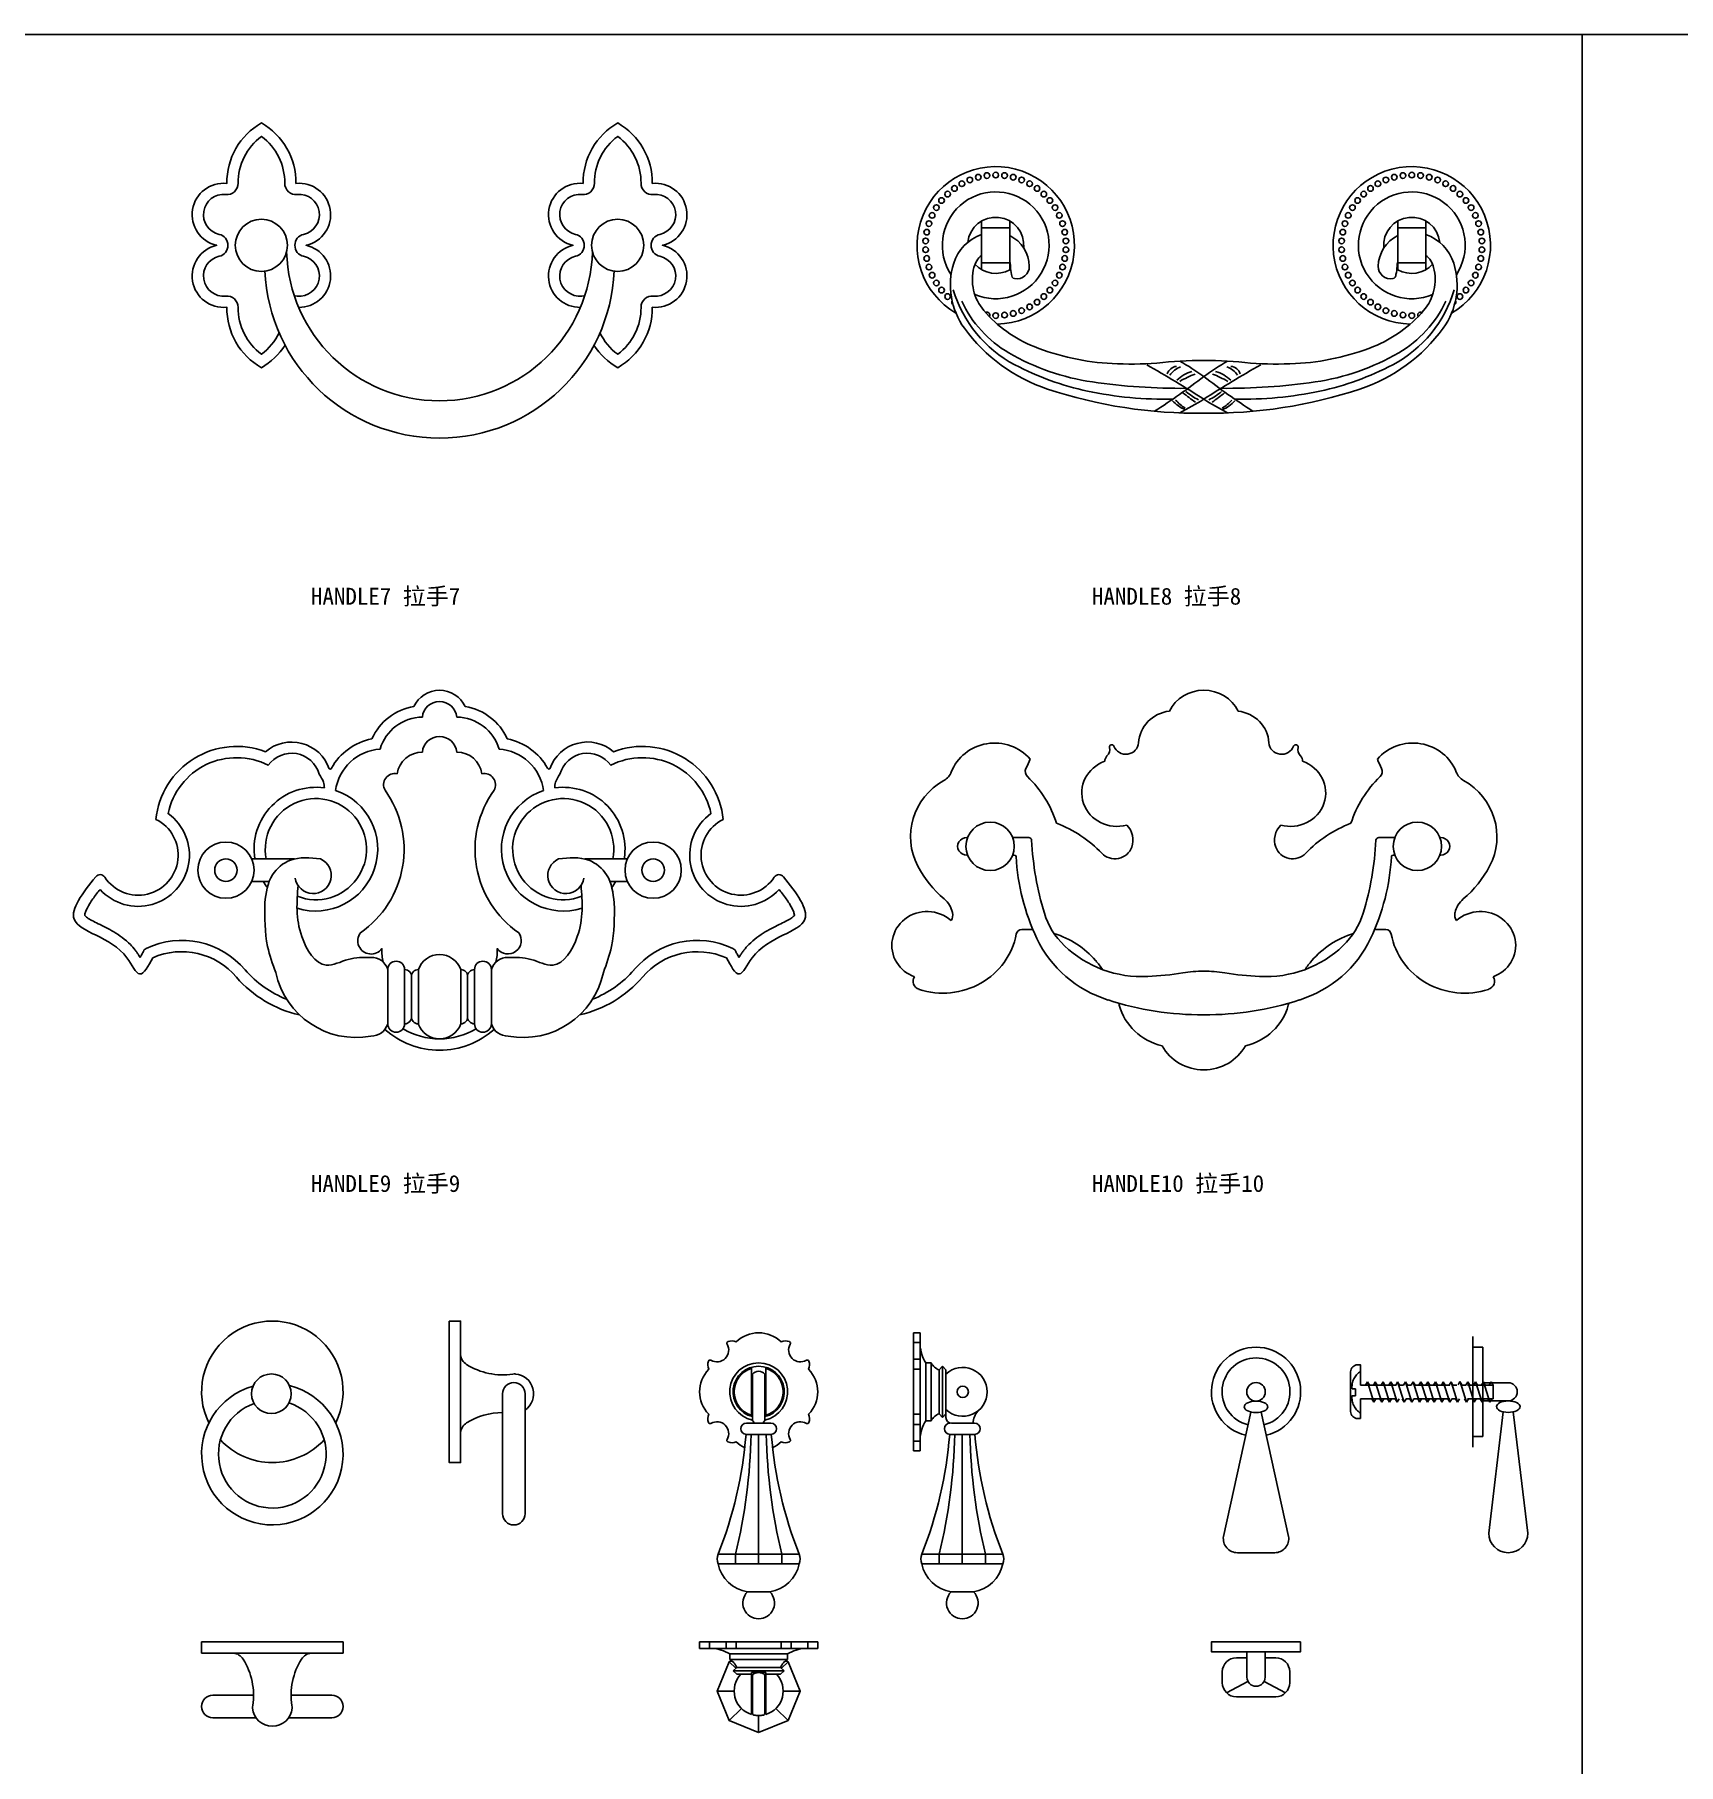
# Model space of a CAD drawing. Header units: millimetres. Extents: x -159360 to -156109, y -82746 to -81402.
# Drawn here: x -158010.4 to -157717.9, y -81709.6 to -81402 of the extents above; entities that cross this region are included whole.
import ezdxf
from ezdxf.enums import TextEntityAlignment as Align

# ---------------------------------------------------------------- set-up
doc = ezdxf.new("R2010")
doc.units = ezdxf.units.MM
doc.header["$LTSCALE"] = 2
doc.header["$MEASUREMENT"] = 0
doc.linetypes.add('HIDDEN2', pattern=[4.7625, 3.175, -1.5875])
doc.layers.get('0').update_dxf_attribs({"linetype": 'CONTINUOUS'})
doc.layers.get('Defpoints').update_dxf_attribs({"linetype": 'CONTINUOUS'})
doc.layers.add('LINE1', color=41, linetype='CONTINUOUS')
doc.layers.add('LINE2', color=142, linetype='CONTINUOUS')
doc.layers.add('标注', color=7, linetype='CONTINUOUS', lineweight=25)
doc.styles.add('HZ', font='simfang.ttf')

# ---------------------------------------------------------------- blocks, each defined once
blk = doc.blocks.new('HANDLE7 拉手7')
for points in [[(-25.06, -11.04, 0.903297), (-23.75, 0, 0.943537), (-25.54, 11.01, 0.271254), (-31.69, 21.77, 0.271254), (-37.84, 11.01, 0.943537), (-39.64, 0, 0.943537), (-37.84, -11.01, 0.271254), (-31.69, -21.77, 0.120482), (-27.47, -17.75, 0.120482)], [(27.47, -17.75, 0.120482), (31.69, -21.77, 0.271254), (37.84, -11.01, 0.943537), (39.64, 0, 0.943537), (37.84, 11.01, 0.271254), (31.69, 21.77, 0.271254), (25.54, 11.01, 0.943537), (23.75, 0, 0.903297), (25.06, -11.04, 0.903297)]]:
    blk.add_lwpolyline(points, format="xyb")
for centre, radius, start, end in [((0, -0.44), 27.21, 181.4869, 358.5131), ((0, -3.18), 31.1, 182.4678, 357.5322)]:
    blk.add_arc(centre, radius, start, end)
at = {"layer": 'LINE1'}
for points in [[(-25.81, -9.03, -0.060283), (-25.33, -9.02, 0.943537), (-24.18, -1.95, -0.801422), (-24.18, 1.95, 0.943537), (-25.33, 9.02, -0.447921), (-27.54, 11.03, 0.240317), (-31.69, 19.38, 0.240317), (-35.84, 11.03, -0.447921), (-38.05, 9.02, 0.943537), (-39.2, 1.95, -0.801422), (-39.2, -1.95, 0.943537), (-38.05, -9.02, -0.447921), (-35.84, -11.03, 0.240317), (-31.69, -19.38, 0.122848), (-28.53, -15.55, 0.122848)], [(28.53, -15.55, 0.122848), (31.69, -19.38, 0.240317), (35.84, -11.03, -0.447921), (38.05, -9.02, 0.943537), (39.2, -1.95, -0.801422), (39.2, 1.95, 0.943537), (38.05, 9.02, -0.447921), (35.84, 11.03, 0.240317), (31.69, 19.38, 0.240317), (27.54, 11.03, -0.447921), (25.33, 9.02, 0.943537), (24.18, 1.95, -0.801422), (24.18, -1.95, 0.943537), (25.33, -9.02, -0.060283), (25.81, -9.03, -0.060283)]]:
    blk.add_lwpolyline(points, format="xyb", dxfattribs=at)
for centre in [(-31.69, 0), (31.69, 0)]:
    blk.add_circle(centre, 4.64, dxfattribs=at)
blk = doc.blocks.new('HANDLE10 拉手10')
for p, q in [((-42.16, 1.55), (-42.01, 1.55)), ((-33.99, 1.55), (-31.14, 1.55)), ((33.99, 1.55), (31.14, 1.55)), ((42.16, 1.55), (42.01, 1.55)), ((-42.16, -1.55), (-42.01, -1.55)), ((-33.99, -1.55), (-33.7, -1.55)), ((33.99, -1.55), (33.7, -1.55)), ((42.16, -1.55), (42.01, -1.55))]:
    blk.add_line(p, q)
for centre in [(-38, 0), (38, 0)]:
    blk.add_circle(centre, 4.3)
for centre, major_axis, start_param, end_param in [((0, 21.27), (-6.78, 0), 4.712389, 5.838213), ((-5.33, 18.1), (-6.27, 0), 4.838013, 6.229077), ((-37.21, 10.49), (-8.22, 0), 3.835375, 5.930359), ((-55.28, 24.46), (-26.12, 0), 2.703826, 2.776359), ((-16.25, 15.2), (1.34, 0), 2.372669, 3.200624), ((-18.47, 17.25), (-1.74, 0), 2.372669, 3.353526), ((-16.37, 17.68), (0.41, 0), 0.34426, 3.353526), ((-13.85, 18.54), (2.26, 0), 3.485852, 6.229077), ((-47.79, 14.23), (3.06, 0), 5.249691, 5.930359), ((-30.4, 13.31), (1.36, 0), 2.703826, 3.921085), ((-46.43, -1.87), (-21.19, 0), 3.440002, 3.921085), ((-15.47, 9.51), (-6.23, 0), 5.060527, 8.141655), ((-40.01, 1.72), (-12.15, 0), 5.249691, 6.750328), ((-34.17, -15.22), (21.69, 0), 0.739561, 1.193689), ((-16.67, 1.11), (-4.08, 0), 2.811737, 3.897421), ((-42.16, 0), (1.62, 0), 1.570796, 4.712389), ((-31.14, 1.05), (-0.522, 0), 3.188305, 4.712389), ((27.39, 3.67), (-58.07, 0), 0.046713, 0.283643), ((-33.7, -1.85), (-0.313, 0), 3.193338, 4.712389), ((8.57, 0.25), (42.01, 0), 3.193338, 3.568077), ((-15.81, 0.83), (3.17, 0), 3.881153, 5.95333), ((-32.54, 5.32), (20.51, 0), 3.608735, 3.985664), ((-49.21, -17.61), (-6.28, 0), 3.965156, 6.818425), ((-49.26, -12.69), (4.66, 0), 0.204405, 0.844072), ((-46.73, -12.19), (2.08, 0), 5.753929, 6.487591), ((-14.78, -8.1), (-14.14, 0), 0.283643, 0.786917), ((-32.33, -15.79), (1.04, 0), 1.630341, 2.966013), ((-31.45, -29.87), (-15.77, 0), 4.645418, 4.771934), ((-46.41, -13.4), (13.26, 0), 4.386672, 6.107605), ((-10.26, -7.95), (21.33, 0), 3.568077, 4.389644), ((-31.45, -29.87), (-15.77, 0), 3.825856, 4.402574), ((-10.95, -4.43), (-19.57, 0), 0.786917, 1.622179), ((-49.35, -17.69), (-6.12, 0), 0.53524, 1.214117), ((-36.07, -33.48), (21.74, 0), 0.589443, 0.684263), ((-50.15, -23.99), (-1.58, 0), 5.717164, 7.528265), ((-12.79, 29.73), (55.28, 0), 4.763771, 4.876873), ((0, -44.05), (-22.81, 0), 4.712389, 4.876873), ((0, 21.45), (-53.69, 0), 1.248052, 1.570796), ((-36.07, -33.48), (21.74, 0), 0.253021, 0.27193), ((-4.94, -25.77), (10.42, 0), 3.394613, 4.473013), ((0, -31.71), (8.38, 0), 3.628932, 4.712389)]:
    blk.add_ellipse(centre, major_axis=major_axis, ratio=0.957741, start_param=start_param, end_param=end_param)
at = {"extrusion": (0, 0, -1)}
for centre, major_axis, start_param, end_param in [((0, 21.27), (6.78, 0), 4.712389, 5.838213), ((5.33, 18.1), (6.27, 0), 4.838013, 6.229077), ((37.21, 10.49), (8.22, 0), 3.835375, 5.930359), ((13.85, 18.54), (-2.26, 0), 3.485852, 6.229077), ((16.37, 17.68), (-0.41, 0), 0.34426, 3.353526), ((18.47, 17.25), (1.74, 0), 2.372669, 3.353526), ((16.25, 15.2), (-1.34, 0), 2.372669, 3.200624), ((55.28, 24.46), (26.12, 0), 2.703826, 2.776359), ((15.47, 9.51), (6.23, 0), 5.060527, 8.141655), ((46.43, -1.87), (21.19, 0), 3.440002, 3.921085), ((30.4, 13.31), (-1.36, 0), 2.703826, 3.921085), ((47.79, 14.23), (-3.06, 0), 5.249691, 5.930359), ((40.01, 1.72), (12.15, 0), 5.249691, 6.750328), ((16.67, 1.11), (4.08, 0), 2.811737, 3.897421), ((34.17, -15.22), (-21.69, 0), 0.739561, 1.193689), ((-27.39, 3.67), (58.07, 0), 0.046713, 0.283643), ((31.14, 1.05), (0.522, 0), 3.188305, 4.712389), ((42.16, 0), (-1.62, 0), 1.570796, 4.712389), ((15.81, 0.83), (-3.17, 0), 3.881153, 5.95333), ((-8.57, 0.25), (-42.01, 0), 3.193338, 3.568077), ((33.7, -1.85), (0.313, 0), 3.193338, 4.712389), ((32.54, 5.32), (-20.51, 0), 3.608735, 3.985664), ((14.78, -8.1), (14.14, 0), 0.283643, 0.786917), ((46.73, -12.19), (-2.08, 0), 5.753929, 6.487591), ((49.26, -12.69), (-4.66, 0), 0.204405, 0.844072), ((49.21, -17.61), (6.28, 0), 3.965156, 6.818425), ((31.45, -29.87), (15.77, 0), 4.645418, 4.771934), ((32.33, -15.79), (-1.04, 0), 1.630341, 2.966013), ((10.95, -4.43), (19.57, 0), 0.786917, 1.622179), ((10.26, -7.95), (-21.33, 0), 3.568077, 4.389644), ((31.45, -29.87), (15.77, 0), 3.825856, 4.402574), ((46.41, -13.4), (-13.26, 0), 4.386672, 6.107605), ((36.07, -33.48), (-21.74, 0), 0.589443, 0.684263), ((49.35, -17.69), (6.12, 0), 0.53524, 1.214117), ((0, -44.05), (22.81, 0), 4.712389, 4.876873), ((12.79, 29.73), (-55.28, 0), 4.763771, 4.876873), ((50.15, -23.99), (1.58, 0), 5.717164, 7.528265), ((0, 21.45), (53.69, 0), 1.248052, 1.570796), ((4.94, -25.77), (-10.42, 0), 3.394613, 4.473013), ((36.07, -33.48), (-21.74, 0), 0.253021, 0.27193), ((0, -31.71), (-8.38, 0), 3.628932, 4.712389)]:
    blk.add_ellipse(centre, major_axis=major_axis, ratio=0.957741, start_param=start_param, end_param=end_param, dxfattribs=at)
blk = doc.blocks.new('HANDLE9 拉手9')
for points in [[(-10.04, -16.34, -0.066593), (-10.25, -13.94, -1.00265), (-14.08, -11.12, 0.419922), (-9.7, 14.21, -0.638949), (-7.54, 17.16, -0.37049), (-3.06, 21, -0.386258), (0, 23.77, -0.386258), (3.06, 21, -0.37049), (7.54, 17.16, -0.638949), (9.7, 14.21, 0.419922), (14.08, -11.12, -0.991341), (10.25, -13.94, -0.066593), (10.04, -16.34)], [(19.63, 18.05, -0.529141), (30.96, 21.07, -0.492552), (50.46, 9.04, 1.305765), (59.55, -1.24, -0.505985), (61.16, -1.16)], [(0, -15, 0.318561), (-3.77, -17.68, 0.451537), (-5, -19, 0.451537), (-6.22, -17.68, 1), (-9.22, -17.68, 0.339414), (-12.21, -15.5)], [(24.92, -25.73, 0.160461), (36.12, -19.02, -0.33309), (51.03, -15.59)], [(12.21, -15.5, 0.339414), (9.22, -17.68, 1), (6.22, -17.68, 0.451537), (5, -19, 0.451537), (3.77, -17.68)]]:
    blk.add_lwpolyline(points, format="xyb")
for centre in [(-38, 0), (38, 0)]:
    blk.add_circle(centre, 5)
for centre, radius, start, end in [((0, 26.93), 5.07, 90, 154.7394), ((0, 26.93), 5.07, 25.2606, 90), ((-2.98, 19.29), 9.93, 99.3041, 155.7825), ((2.98, 19.29), 9.93, 24.2175, 80.6959), ((-36.08, 7.56), 14.45, 69.2327, 174.1233), ((-26.32, 15.7), 7.09, 19.3009, 130.8416), ((-9.95, 12.92), 10.65, 101.3501, 150.5915), ((9.95, 12.92), 10.65, 29.4085, 78.6499), ((-22, 3.74), 9, 248.4448, 191.1293), ((22, 3.74), 9, 348.8707, 291.5552), ((-53.61, 2.67), 7.11, 213.4145, 63.6299), ((-22.48, -0.94), 3.22, 188.1393, 66.1108), ((22.48, -0.94), 3.22, 113.8892, 351.8607), ((-60.38, -1.79), 1, 33.4145, 140.7694), ((-22, 3.74), 11, 211.4373, 218.2639), ((-45.87, -27.25), 12.76, 40.1721, 113.8616), ((0, -19), 4, 19.3205, 90), ((-14.86, -15.14), 14.61, 192.0647, 280.44), ((14.86, -15.14), 14.61, 259.56, 347.9353), ((-20.34, -5.37), 20.87, 220.8773, 257.3415), ((-12.14, -26.46), 3.04, 268.5236, 343.5154), ((-7.72, -27.32), 1.5, 180, 0), ((-6.19, -26.12), 1.2, 268.6581, 5.8618), ((-3.8, -26.12), 1.2, 174.1382, 271.3419), ((0, -26), 4, 199.3205, 270), ((0, -26), 4, 270, 340.6795), ((3.8, -26.12), 1.2, 268.6581, 5.8618), ((6.19, -26.12), 1.2, 174.1382, 271.3419), ((7.72, -27.32), 1.5, 180, 0), ((12.14, -26.46), 3.04, 196.4846, 271.4764), ((0, -17.4), 14.6, 228.3018, 270), ((0, -17.4), 14.6, 270, 311.6982)]:
    blk.add_arc(centre, radius, start, end)
for points in [[(-19.63, 18.05), (-19.41, 17.98), (-19.22, 18.15)], [(19.63, 18.05), (19.41, 17.98), (19.22, 18.15)], [(-31.09, -5.82), (-29.72, -0.82), (-26.54, 1.78), (-21.18, 2)], [(31.09, -5.82), (29.72, -0.82), (26.54, 1.78), (21.18, 2)], [(-25.17, -2.71), (-24.51, -11.82), (-20.16, -16.89), (-16.25, -15.87), (-12.21, -15.5)], [(25.17, -2.71), (24.51, -11.82), (20.16, -16.89), (16.25, -15.87), (12.21, -15.5)], [(-31.09, -5.82), (-30.59, -13.56), (-29.14, -18.19)], [(31.09, -5.82), (30.59, -13.56), (29.14, -18.19)]]:
    blk.add_spline(points, degree=3)
blk.add_open_spline([(21.42, 17.09), (21.35, 16.97), (21.27, 16.85), (21.19, 16.74)], degree=3)
for points in [[(-61.16, -1.16), (-63.56, -4.1), (-68.4, -10.65), (-56.76, -11.85), (-53.39, -19.97), (-51.82, -17.05), (-51.03, -15.59)], [(61.16, -1.16), (63.56, -4.1), (68.4, -10.65), (56.76, -11.85), (53.39, -19.97), (51.82, -17.05), (51.03, -15.59)]]:
    blk.add_open_spline(points, degree=3, knots=[1.153843, 1.153843, 1.153843, 1.153843, 9.947664, 21.580108, 25.24915, 28.918193, 28.918193, 28.918193, 28.918193])
at = {"layer": 'LINE1'}
for p, q in [((-25.83, 2), (-33.42, 2)), ((25.83, 2), (33.42, 2)), ((-30.31, -2), (-33.42, -2)), ((30.31, -2), (33.42, -2)), ((-9.22, -17.68), (-9.22, -27.32)), ((-6.22, -17.68), (-6.22, -27.32)), ((-3.77, -17.68), (-3.77, -27.32)), ((3.77, -17.68), (3.77, -27.32)), ((6.22, -17.68), (6.22, -27.32)), ((9.22, -17.68), (9.22, -27.32)), ((-5, -18.75), (-5, -26.25)), ((5, -18.75), (5, -26.25))]:
    blk.add_line(p, q, dxfattribs=at)
for points in [[(-21.42, 17.09, 0.628627), (-30.47, 18.67, 0.494665), (-48.28, 10.06, -1.113499), (-60.4, -3.41)], [(21.42, 17.09, -0.628627), (30.47, 18.67, -0.494665), (48.28, 10.06, 1.113499), (60.4, -3.41)]]:
    blk.add_lwpolyline(points, format="xyb", dxfattribs=at)
for centre in [(-38, 0), (38, 0)]:
    blk.add_circle(centre, 2, dxfattribs=at)
for centre, radius, start, end in [((0, 26.93), 3.07, 90, 174.4778), ((0, 26.93), 3.07, 5.5222, 90), ((-2.98, 19.29), 7.93, 90.556, 163.4553), ((2.98, 19.29), 7.93, 16.5447, 89.444), ((-9.95, 12.92), 8.65, 94.2527, 171.7275), ((9.95, 12.92), 8.65, 8.2725, 85.7473), ((-22, 3.74), 11, 82.1345, 189.0867), ((-22, 3.74), 11, 252.231, 71.4757), ((22, 3.74), 11, 108.5243, 287.769), ((22, 3.74), 11, 350.9133, 97.8655), ((22, 3.74), 11, 321.7361, 328.5627), ((-51.76, -14.82), 1, 115.3389, 140.0194), ((-45.87, -27.25), 14.76, 40.1721, 115.3389), ((45.87, -27.25), 14.76, 64.6611, 139.8279), ((51.76, -14.82), 1, 39.9806, 64.6611), ((-20.34, -5.37), 18.87, 220.8773, 248.6799), ((20.34, -5.37), 18.87, 291.3201, 319.1227), ((0, -17.4), 12.6, 238.9583, 270), ((0, -17.4), 12.6, 270, 301.0417)]:
    blk.add_arc(centre, radius, start, end, dxfattribs=at)
blk.add_open_spline([(-21.42, 17.09), (-21.35, 16.97), (-21.27, 16.85), (-21.19, 16.74)], degree=3, dxfattribs=at)
for points, knots in [([(-21.42, 17.09), (-21.11, 16.62), (-20.6, 15.85), (-20.5, 14.98), (-20.49, 14.63)], [0, 0, 0, 0, 1.656953, 2.679864, 2.679864, 2.679864, 2.679864]), ([(21.42, 17.09), (21.11, 16.62), (20.6, 15.85), (20.5, 14.98), (20.49, 14.63)], [0, 0, 0, 0, 1.656953, 2.679864, 2.679864, 2.679864, 2.679864]), ([(-60.4, -3.41), (-60.62, -3.69), (-60.83, -3.96), (-61.5, -4.84), (-61.9, -5.41), (-62.56, -6.46), (-62.8, -6.93), (-63.03, -7.53), (-63.08, -7.72), (-63.12, -7.96), (-63.12, -8.02), (-63.12, -8.04)], [2.161393, 2.161393, 2.161393, 2.161393, 3.038157, 3.038157, 5.004328, 5.004328, 6.970499, 6.970499, 8.203852, 8.203852, 9.264483, 9.264483, 9.264483, 9.264483]), ([(60.4, -3.41), (60.62, -3.69), (60.83, -3.96), (61.5, -4.84), (61.9, -5.41), (62.56, -6.46), (62.8, -6.93), (63.03, -7.53), (63.08, -7.72), (63.12, -7.96), (63.12, -8.02), (63.12, -8.04)], [2.161393, 2.161393, 2.161393, 2.161393, 3.038157, 3.038157, 5.004328, 5.004328, 6.970499, 6.970499, 8.203852, 8.203852, 9.264483, 9.264483, 9.264483, 9.264483]), ([(-63.12, -8.04), (-63.11, -8.05), (-63.09, -8.07), (-63, -8.18), (-62.86, -8.31), (-62.45, -8.6), (-62.17, -8.77), (-61.51, -9.12), (-61.13, -9.31), (-59.89, -9.93), (-58.93, -10.4), (-56.95, -11.58), (-55.93, -12.3), (-54.7, -13.54), (-54.41, -13.87), (-54.02, -14.39), (-53.9, -14.55), (-53.68, -14.86), (-53.58, -15.02), (-53.4, -15.28), (-53.33, -15.4), (-53.26, -15.51)], [10.589332, 10.589332, 10.589332, 10.589332, 11.204517, 11.204517, 12.542458, 12.542458, 13.880399, 13.880399, 15.218341, 15.218341, 17.895852, 17.895852, 20.573364, 20.573364, 21.446122, 21.446122, 21.831438, 21.831438, 22.216754, 22.216754, 22.51443, 22.51443, 22.51443, 22.51443]), ([(63.12, -8.04), (63.11, -8.05), (63.09, -8.07), (63, -8.18), (62.86, -8.31), (62.45, -8.6), (62.17, -8.77), (61.51, -9.12), (61.13, -9.31), (59.89, -9.93), (58.93, -10.4), (56.95, -11.58), (55.93, -12.3), (54.7, -13.54), (54.41, -13.87), (54.02, -14.39), (53.9, -14.55), (53.68, -14.86), (53.58, -15.02), (53.4, -15.28), (53.33, -15.4), (53.26, -15.51)], [10.589332, 10.589332, 10.589332, 10.589332, 11.204517, 11.204517, 12.542458, 12.542458, 13.880399, 13.880399, 15.218341, 15.218341, 17.895852, 17.895852, 20.573364, 20.573364, 21.446122, 21.446122, 21.831438, 21.831438, 22.216754, 22.216754, 22.51443, 22.51443, 22.51443, 22.51443]), ([(-53.26, -15.51), (-53.15, -15.31), (-53.04, -15.1), (-52.88, -14.8), (-52.83, -14.72), (-52.79, -14.64)], [28.1536167, 28.1536167, 28.1536167, 28.1536167, 28.7106144, 28.7106144, 28.9181926, 28.9181926, 28.9181926, 28.9181926]), ([(-52.52, -14.18), (-52.54, -14.2), (-52.65, -14.34), (-52.73, -14.5), (-52.79, -14.64)], [0.2423521, 0.2423521, 0.2423521, 0.2423521, 0.3361207, 0.7763679, 0.7763679, 0.7763679, 0.7763679]), ([(52.52, -14.18), (52.54, -14.2), (52.65, -14.34), (52.73, -14.5), (52.79, -14.64)], [0.2423521, 0.2423521, 0.2423521, 0.2423521, 0.3361207, 0.7763679, 0.7763679, 0.7763679, 0.7763679]), ([(53.26, -15.51), (53.15, -15.31), (53.04, -15.1), (52.88, -14.8), (52.83, -14.72), (52.79, -14.64)], [28.1536167, 28.1536167, 28.1536167, 28.1536167, 28.7106144, 28.7106144, 28.9181926, 28.9181926, 28.9181926, 28.9181926])]:
    blk.add_open_spline(points, degree=3, knots=knots, dxfattribs=at)
blk = doc.blocks.new('HANDLE8 拉手8')
for points in [[(39.51, 1.92, -0.237294), (44.48, -3.2, -0.237742), (42.58, -14.75, -0.156849), (27.77, -25.56, -0.082997), (0, -29.86, -0.082997), (-27.77, -25.56, -0.156849), (-42.58, -14.75, -0.237742), (-44.48, -3.2, -0.237294), (-39.51, 1.92)], [(-39.51, -1.8, 0.165955), (-40.9, -3.94, 0.24388), (-39.12, -11.6, 0.121255), (-30.19, -18, 0.082507), (-16.32, -21.04, 0.03075), (-8.33, -20.93, -0.054647), (8.33, -20.93, 0.03075), (16.32, -21.04, 0.082507), (30.19, -18, 0.121255), (39.12, -11.6, 0.24388), (40.9, -3.94, 0.165955), (39.51, -1.8)]]:
    blk.add_lwpolyline(points, format="xyb")
for centre, start, end in [((-37.01, 0), 271.0889, 239.6513), ((37.01, 0), 300.3487, 268.9111)]:
    blk.add_arc(centre, 14, start, end)
at = {"layer": 'LINE1'}
for p, q in [((-39.51, 4.33), (-39.51, -4.33)), ((-39.51, 3.12), (-34.51, 3.12)), ((-34.51, 4.33), (-34.51, -4.33)), ((34.51, 4.33), (34.51, -4.33)), ((39.51, 3.12), (34.51, 3.12)), ((39.51, 4.33), (39.51, -4.33)), ((-39.51, -3.12), (-34.51, -3.12)), ((39.51, -3.12), (34.51, -3.12))]:
    blk.add_line(p, q, dxfattribs=at)
for points in [[(-34.51, 1.72, -0.283484), (-31.03, -3.73, -0.475706), (-33.66, -5.93, -0.399579), (-34.18, -5.2, -0.056592), (-34.39, -3.73, 0.064464), (-34.51, -3.01, 0.064464)], [(34.51, 1.72, 0.283484), (31.03, -3.73, 0.475706), (33.66, -5.93, 0.399579), (34.18, -5.2, 0.056592), (34.39, -3.73, -0.064464), (34.51, -3.01, -0.064464)], [(-5.49, -27.35, -0.058385), (-20.67, -25.93, -0.068812), (-33.61, -21.24, -0.20221), (-44.56, -7.89)], [(5.49, -27.35, 0.058385), (20.67, -25.93, 0.068812), (33.61, -21.24, 0.20221), (44.56, -7.89)], [(-3.06, -25.43, -0.038519), (-19.82, -24.3, -0.095918), (-34.68, -19.11, -0.152388), (-43.06, -9.95)], [(3.06, -25.43, 0.038519), (19.82, -24.3, 0.095918), (34.68, -19.11, 0.152388), (43.06, -9.95)]]:
    blk.add_lwpolyline(points, format="xyb", dxfattribs=at)
for centre in [(-40.11, 12.11), (-38.57, 12.4), (-37.01, 12.5), (-35.44, 12.4), (-33.9, 12.11), (33.9, 12.11), (35.44, 12.4), (37.01, 12.5), (38.57, 12.4), (40.11, 12.11), (-45.56, 9.11), (-44.35, 10.11), (-43.03, 10.95), (-41.61, 11.62), (-32.4, 11.62), (-30.98, 10.95), (-29.66, 10.11), (-28.45, 9.11), (28.45, 9.11), (29.66, 10.11), (30.98, 10.95), (32.4, 11.62), (41.61, 11.62), (43.03, 10.95), (44.35, 10.11), (45.56, 9.11), (-47.56, 6.7), (-46.64, 7.97), (-27.37, 7.97), (-26.45, 6.7), (26.45, 6.7), (27.37, 7.97), (46.64, 7.97), (47.56, 6.7), (-48.89, 3.86), (-48.32, 5.32), (-25.7, 5.32), (-25.12, 3.86), (25.12, 3.86), (25.7, 5.32), (48.32, 5.32), (48.89, 3.86), (-49.48, 0.78), (-49.28, 2.34), (-24.73, 2.34), (-24.53, 0.78), (24.53, 0.78), (24.73, 2.34), (49.28, 2.34), (49.48, 0.78), (-49.48, -0.78), (-49.28, -2.34), (-24.73, -2.34), (-24.53, -0.78), (24.53, -0.78), (24.73, -2.34), (49.28, -2.34), (49.48, -0.78), (-48.89, -3.86), (-48.32, -5.32), (-25.7, -5.32), (-25.12, -3.86), (25.12, -3.86), (25.7, -5.32), (48.32, -5.32), (48.89, -3.86), (-47.56, -6.7), (-46.64, -7.97), (-45.56, -9.11), (-28.45, -9.11), (-27.37, -7.97), (-26.45, -6.7), (26.45, -6.7), (27.37, -7.97), (28.45, -9.11), (45.56, -9.11), (46.64, -7.97), (47.56, -6.7), (-37.01, -12.5), (-35.44, -12.4), (-33.9, -12.11), (-32.4, -11.62), (-30.98, -10.95), (-29.66, -10.11), (29.66, -10.11), (30.98, -10.95), (32.4, -11.62), (33.9, -12.11), (35.44, -12.4), (37.01, -12.5)]:
    blk.add_circle(centre, 0.5, dxfattribs=at)
for centre, radius, start, end in [((-37.01, 0), 9.5, 246.9025, 213.3945), ((37.01, 0), 9.5, 326.6055, 293.0975), ((-37.01, 0), 5, 354.6951, 174.0266), ((37.01, 0), 5, 5.9734, 185.3049), ((-37.01, 0), 5, 222.2274, 300), ((-37.01, 0), 5, 300, 301.9993), ((37.01, 0), 5, 238.0007, 240), ((37.01, 0), 5, 240, 317.7726), ((-44.35, -10.11), 0.5, 148.2265, 239.3604), ((-38.57, -12.4), 0.5, 328.3103, 117.54), ((38.57, -12.4), 0.5, 62.46, 211.6897), ((44.35, -10.11), 0.5, 300.6396, 31.7735), ((-109.92, -198.23), 203.17, 57.2466, 60.5903), ((-33.17, -70.24), 57.46, 54.7469, 59.7689), ((33.17, -70.24), 57.46, 120.2311, 125.2531), ((109.92, -198.23), 203.17, 119.4097, 122.7534), ((-68, 63.35), 110.15, 302.5394, 308.1187), ((-4.65, -23.45), 1.93, 95.8361, 161.4333), ((-2.4, -25.73), 4.49, 112.4426, 143.9291), ((-0.2, -28.87), 6.71, 106.5403, 133.2781), ((7.03, -44.36), 23.12, 111.7587, 119.2604), ((68, 63.35), 110.15, 231.8813, 237.4606), ((-7.03, -44.36), 23.12, 60.7396, 68.2413), ((0.2, -28.87), 6.71, 46.7219, 73.4597), ((2.4, -25.73), 4.49, 36.0709, 67.5574), ((4.65, -23.45), 1.93, 18.5667, 84.1639), ((-0.79, -23.32), 6.43, 222.3452, 247.0231), ((2.11, -20.72), 9.85, 223.7266, 236.7124), ((-45.2, 47.11), 87.13, 298.0312, 301.251), ((32.61, 20.5), 59.2, 232.171, 234.8205), ((6.52, -13.64), 15.72, 231.9315, 241.7025), ((45.2, 47.11), 87.13, 238.749, 241.9688), ((-6.52, -13.64), 15.72, 298.2975, 308.0685), ((-32.61, 20.5), 59.2, 305.1795, 307.829), ((-2.11, -20.72), 9.85, 303.2876, 316.2734), ((0.79, -23.32), 6.43, 292.9769, 317.6548)]:
    blk.add_arc(centre, radius, start, end, dxfattribs=at)
blk = doc.blocks.new('HANDLE18-E 拉手18-立面')
blk.add_circle((-0.17, -0.34), 3.52)
for centre, radius, start, end in [((0, 0), 12.58, 333.867, 206.133), ((0, -11.09), 12.58, 105.7596, 76.0305), ((0, -11.09), 9.58, 109.7448, 72.0452), ((0, 0), 12.58, 222.751, 317.249)]:
    blk.add_arc(centre, radius, start, end)
blk = doc.blocks.new('HANDLE18-S 拉手18-侧面')
at = {"ltscale": 5}
blk.add_lwpolyline([(0, 12.58), (2, 12.58), (2, -12.58), (0, -12.58)], close=True, dxfattribs=at)
blk.add_lwpolyline([(9.48, -0.34, -1), (13.48, -0.34), (13.48, -21.67, -1), (9.48, -21.67)], format="xyb", close=True)
at = {"layer": 'LINE1'}
for centre, radius, start, end in [((4.3, 6.81), 2.31, 185.6417, 237.8305), ((9.45, 15), 11.98, 237.8305, 278.8663), ((11.61, 1.18), 2, 85.1449, 98.8663), ((11.48, -0.34), 3.52, 304.5833, 85.1449), ((4.3, -7.48), 2.31, 122.1695, 174.3583), ((9.45, -15.67), 11.98, 89.8739, 122.1695)]:
    blk.add_arc(centre, radius, start, end, dxfattribs=at)
blk = doc.blocks.new('HANDLE18-P 拉手18-平面')
at = {"ltscale": 5}
blk.add_lwpolyline([(-12.58, -2), (-12.58, 0), (12.58, 0), (12.58, -2)], close=True, dxfattribs=at)
at = {"layer": 'LINE1'}
for points in [[(-6.92, -2, -0.231736), (-5.19, -3.07, -0.180991), (-3.49, -11.3, 0.059942), (-3.51, -11.77, 0.389607), (0, -15, 0.389607), (3.51, -11.77, 0.059942), (3.49, -11.3, -0.180991), (5.19, -3.07, -0.231736), (6.92, -2)], [(-2.9, -13.48), (-10.58, -13.48, -1), (-10.58, -9.48), (-3.35, -9.48)], [(2.9, -13.48), (10.58, -13.48, 1), (10.58, -9.48), (3.35, -9.48)]]:
    blk.add_lwpolyline(points, format="xyb", dxfattribs=at)
blk = doc.blocks.new('HANDLE18 拉手18')
for name, p in [('HANDLE18-E 拉手18-立面', (0, 44.47)), ('HANDLE18-S 拉手18-侧面', (31.49, 44.47)), ('HANDLE18-P 拉手18-平面', (0, 0))]:
    blk.add_blockref(name, p)
blk = doc.blocks.new('HANDLE19-P 拉手19-平面')
blk.add_lwpolyline([(10.5, -1.15), (-10.5, -1.15), (-10.5, 0), (10.5, 0)], close=True)
at = {"layer": 'LINE1'}
for p, q in [((-8.75, -1.15), (-8.75, 0)), ((-5.8, -1.15), (-5.8, 0)), ((-4, -1.15), (-4, 0)), ((4, -1.15), (4, 0)), ((5.8, -1.15), (5.8, 0)), ((8.75, -1.15), (8.75, 0)), ((-5.15, -2.15), (5.15, -2.15)), ((-5.15, -2.15), (-5.15, -3.15)), ((5.15, -2.15), (5.15, -3.15)), ((-4.06, -4.69), (-5.23, -3.52)), ((-5.15, -3.15), (5.15, -3.15)), ((-3.9, -4.55), (-4.55, -5.15)), ((-4.55, -5.15), (4.55, -5.15)), ((-3.9, -5.75), (-4.55, -5.15)), ((3.9, -4.55), (-3.9, -4.55)), ((-3.9, -5.75), (-1.3, -5.75)), ((-1.3, -12.9), (-1.3, -5.46)), ((-1.3, -5.46), (0, -5.46)), ((-1.3, -5.46), (-1.3, -5.75)), ((-1.1, -5.96), (-1.1, -12.72)), ((1.3, -5.46), (0, -5.46)), ((1.1, -5.96), (1.1, -12.72)), ((1.3, -12.9), (1.3, -5.46)), ((1.3, -5.46), (1.3, -5.75)), ((3.9, -5.75), (1.3, -5.75)), ((3.9, -4.55), (4.55, -5.15)), ((3.9, -5.75), (4.55, -5.15)), ((4.06, -4.69), (5.23, -3.52)), ((-7.39, -8.75), (-4.35, -8.75)), ((7.39, -8.75), (4.35, -8.75)), ((-5.23, -13.98), (-3.08, -11.83)), ((5.23, -13.98), (3.08, -11.83)), ((0, -16.14), (0, -13.1)), ((0, -16.14), (0, -13.1))]:
    blk.add_line(p, q, dxfattribs=at)
for points in [[(-4.82, -3.36), (-5.23, -3.52), (-7.39, -8.75), (-5.23, -13.98), (0, -16.14)], [(4.82, -3.36), (5.23, -3.52), (7.39, -8.75), (5.23, -13.98), (0, -16.14)]]:
    blk.add_lwpolyline(points, dxfattribs=at)
for centre, radius, start, end in [((-8.8, -8.16), 7.03, 58.7246, 85.545), ((8.8, -8.16), 7.03, 94.455, 121.2754), ((-6.48, -5.6), 2.79, 22.1036, 61.417), ((0, -8.75), 4.35, 136.3972, 252.6114), ((-0.8, -5.96), 0.3, 117.8676, 180), ((0, -7.47), 2.01, 90, 117.8676), ((0, -7.47), 2.01, 62.1324, 90), ((0.8, -5.96), 0.3, 0, 62.1324), ((0, -8.75), 4.35, 287.3886, 43.6028), ((6.48, -5.6), 2.79, 118.583, 157.8964), ((-0.8, -12.72), 0.3, 180, 258.6074), ((0, -8.75), 4.35, 258.6074, 270), ((0, -8.75), 4.35, 270, 281.3926), ((0.8, -12.72), 0.3, 281.3926, 0)]:
    blk.add_arc(centre, radius, start, end, dxfattribs=at)
blk = doc.blocks.new('HANDLE19-S 拉手19-侧面')
for p, q in [((0, 10.5), (0, -10.5)), ((1.15, 10.5), (0, 10.5)), ((1.15, 10.5), (1.15, 8.25)), ((1.15, 8.25), (1.15, -8.25)), ((2.15, 5.15), (3.15, 5.15)), ((4.55, 3.9), (5.15, 4.55)), ((5.75, 3.9), (5.15, 4.55)), ((5.75, 3.15), (5.75, 3.9)), ((2.15, -5.15), (3.15, -5.15)), ((4.55, -3.9), (5.15, -4.55)), ((5.75, -3.9), (5.15, -4.55)), ((5.75, -4.57), (5.75, -3.15)), ((6.75, -5.57), (10.84, -5.57)), ((1.15, -8.25), (1.15, -10.5)), ((10.84, -7.57), (6.49, -7.57)), ((1.15, -10.5), (0, -10.5))]:
    blk.add_line(p, q)
blk.add_lwpolyline([(6.42, -7.57, -0.074358), (1.46, -28.87)], format="xyb")
for centre, radius, start, end in [((8.16, 8.8), 7.03, 184.455, 211.2754), ((5.6, 6.48), 2.79, 208.583, 247.8964), ((8.75, 0), 4.35, 0, 133.6028), ((8.75, 0), 4.35, 226.3972, 0), ((8.16, -8.8), 7.03, 148.7246, 175.545), ((5.6, -6.48), 2.79, 112.1036, 151.417), ((6.49, -6.57), 1, 90, 270), ((6.75, -4.57), 1, 180, 270), ((14.39, -5.84), 3.82, 140.575, 175.9785), ((10.84, -6.57), 1, 270, 90), ((84.61, -1.62), 73.94, 184.6189, 201.6292), ((3.4, -29.72), 2.12, 156.3977, 203.6023), ((7.7, -29.28), 6.38, 191.7237, 260.8644), ((9.63, -29.28), 6.38, 279.1356, 348.2763), ((13.93, -29.72), 2.12, 336.3977, 23.6023), ((8.67, -37.56), 2.81, 134.8385, 45.1615), ((8.67, -37.56), 2.81, 134.8385, 45.1615)]:
    blk.add_arc(centre, radius, start, end)
at = {"layer": 'LINE1'}
for p, q in [((1.15, 8.75), (0, 8.75)), ((1.15, 5.8), (0, 5.8)), ((1.15, 4), (0, 4)), ((2.15, -5.15), (2.15, 5.15)), ((3.15, -5.15), (3.15, 5.15)), ((4.55, 3.9), (4.55, -3.9)), ((5.15, -4.55), (5.15, 4.55)), ((5.75, 3.15), (5.75, -3.15)), ((1.15, -4), (0, -4)), ((1.15, -5.8), (0, -5.8)), ((1.15, -8.75), (0, -8.75)), ((8.67, -7.57), (8.67, -30.57)), ((1.46, -28.87), (15.88, -28.87)), ((1.46, -30.57), (15.88, -30.57)), ((4.55, -28.87), (4.55, -30.57)), ((12.78, -28.87), (12.78, -30.57)), ((10.65, -35.57), (6.69, -35.57)), ((6.69, -35.57), (10.65, -35.57))]:
    blk.add_line(p, q, dxfattribs=at)
blk.add_circle((8.75, 0), 1, dxfattribs=at)
for centre, start, end in [((-92.31, -5.44), 346.4001, 358.773), ((109.65, -5.44), 181.227, 193.5999)]:
    blk.add_arc(centre, 99.66, start, end, dxfattribs=at)
blk = doc.blocks.new('HANDLE19-E 拉手19-立面')
for p, q in [((-1.3, 4.36), (-1.3, -4.36)), ((-1.1, 3.15), (-1.1, -5.09)), ((1.1, 3.15), (1.1, -5.09)), ((1.3, 4.36), (1.3, -4.36)), ((2.17, -5.57), (-2.17, -5.57)), ((-0.85, -5.57), (-0.85, -5.33)), ((0.85, -5.57), (0.85, -5.33)), ((2.17, -7.57), (-2.17, -7.57))]:
    blk.add_line(p, q)
for points in [[(-2.48, -9.94, -0.08163), (-4, -8.87, -0.203528), (-5.46, -8.92, -0.463119), (-5.62, -8.49, 0.774254), (-8.49, -5.62, -0.463119), (-8.92, -5.46, -0.203528), (-8.87, -4, -0.406565), (-8.87, 4, -0.203528), (-8.92, 5.46, -0.463119), (-8.49, 5.62, 0.774254), (-5.62, 8.49, -0.463119), (-5.46, 8.92, -0.203528), (-4, 8.87, -0.406565), (4, 8.87, -0.203528), (5.46, 8.92, -0.463119), (5.62, 8.49, 0.774254), (8.49, 5.62, -0.463119), (8.92, 5.46, -0.203528), (8.87, 4, -0.406565), (8.87, -4, -0.203528), (8.92, -5.46, -0.463119), (8.49, -5.62, 0.774254), (5.62, -8.49, -0.463119), (5.46, -8.92, -0.203528), (4, -8.87, -0.08163), (2.48, -9.94)], [(-1.98, -35.57, -0.311182), (-7.21, -30.57, -0.208932), (-7.21, -28.87, 0.074358), (-2.25, -7.57)], [(2.25, -7.57, 0.074358), (7.21, -28.87, -0.208932), (7.21, -30.57, -0.311182), (1.98, -35.57), (-1.98, -35.57), (1.98, -35.57)]]:
    blk.add_lwpolyline(points, format="xyb")
for centre, radius, start, end in [((0, 0), 4.55, 283.9903, 256.0097), ((0, 2.19), 1.46, 41.1121, 138.8879), ((-2.17, -6.57), 1, 90, 270), ((-1, -5.09), 0.1, 180, 241.0615), ((0, -3.98), 1.6, 228.9258, 237.8116), ((0, -3.98), 1.6, 302.1884, 311.0742), ((1, -5.09), 0.1, 298.9385, 0), ((2.17, -6.57), 1, 270, 90), ((0, -37.56), 2.81, 134.8385, 45.1615), ((0, -37.56), 2.81, 134.8385, 45.1615)]:
    blk.add_arc(centre, radius, start, end)
at = {"layer": 'LINE1'}
for p, q in [((0, -7.57), (0, -30.57)), ((7.21, -28.87), (-7.21, -28.87)), ((7.21, -30.57), (-7.21, -30.57)), ((-4.12, -28.87), (-4.12, -30.57)), ((4.12, -28.87), (4.12, -30.57))]:
    blk.add_line(p, q, dxfattribs=at)
for centre, radius, start, end in [((0, 0), 5.15, 282.3329, 257.6671), ((0, 0), 4.35, 107.3886, 252.6114), ((0, 0), 4.35, 287.3886, 72.6114), ((-100.98, -5.44), 99.66, 346.4001, 358.773), ((100.98, -5.44), 99.66, 181.227, 193.5999)]:
    blk.add_arc(centre, radius, start, end, dxfattribs=at)
blk = doc.blocks.new('HANDLE19 拉手19')
for name, p in [('HANDLE19-E 拉手19-立面', (0, 44.47)), ('HANDLE19-S 拉手19-侧面', (27.56, 44.47)), ('HANDLE19-P 拉手19-平面', (0, 0))]:
    blk.add_blockref(name, p)
blk = doc.blocks.new('HANDLE20-P 拉手20-平面')
at = {"ltscale": 5}
blk.add_lwpolyline([(7.94, 0), (7.94, -1.75), (-7.94, -1.75), (-7.94, 0)], close=True, dxfattribs=at)
at = {"layer": 'LINE1'}
for p, q in [((-3.5, -2.82), (-1.61, -2.82)), ((-1.61, -1.75), (-1.61, -6.29)), ((1.61, -1.75), (1.61, -6.29)), ((3.5, -2.82), (1.61, -2.82)), ((-6, -5.32), (-6, -7.26)), ((6, -5.32), (6, -7.26)), ((-1.43, -7.05), (-5.27, -9.03)), ((1.43, -7.05), (5.27, -9.03)), ((-3.5, -9.76), (0, -9.76)), ((3.5, -9.76), (0, -9.76))]:
    blk.add_line(p, q, dxfattribs=at)
for centre, radius, start, end in [((-3.5, -5.32), 2.5, 90, 180), ((3.5, -5.32), 2.5, 0, 90), ((-3.5, -7.26), 2.5, 180, 270), ((0, -6.29), 1.61, 180, 0), ((3.5, -7.26), 2.5, 270, 0)]:
    blk.add_arc(centre, radius, start, end, dxfattribs=at)
blk = doc.blocks.new('HANDLE20-E 拉手20-立面')
at = {"ltscale": 5}
blk.add_lwpolyline([(0.9, -3.6), (5.79, -25.72, -0.461541), (3.32, -28.61), (-3.32, -28.61, -0.461541), (-5.79, -25.72), (-0.9, -3.6)], format="xyb", dxfattribs=at)
blk.add_arc((0, 0), 7.94, 283.2057, 256.7943, dxfattribs=at)
at = {"layer": 'LINE1'}
blk.add_circle((0, 0), 1.65, dxfattribs=at)
blk.add_arc((0, 0), 6.04, 283.4424, 256.5576, dxfattribs=at)
blk.add_ellipse((0, -2.67), major_axis=(-2.1, 0), ratio=0.488524, dxfattribs=at)
blk = doc.blocks.new('HANDLE20-S 拉手20-侧面')
at = {"ltscale": 5}
blk.add_lwpolyline([(5.39, -3.57), (2.82, -25.14, 1), (9.76, -25.14), (7.19, -3.57)], format="xyb", dxfattribs=at)
at = {"layer": 'LINE1'}
for p, q in [((0, 9.85), (0, -9.85)), ((1.75, 1.61), (6.29, 1.61)), ((1.75, -1.61), (6.29, -1.61))]:
    blk.add_line(p, q, dxfattribs=at)
at = {"layer": 'LINE1', "linetype": 'HIDDEN2'}
for p, q in [((-21.5, 0.52), (-20.89, 0.52)), ((-20.89, 0.52), (-20.89, -0.69)), ((-20, 1.16), (3.58, 1.16)), ((-18.75, 1.76), (-19.09, 1.16)), ((-17.6, -1.86), (-18.75, 1.76)), ((-18.4, 1.16), (-18.75, 1.76)), ((-17.37, 1.76), (-17.71, 1.16)), ((-16.22, -1.86), (-17.37, 1.76)), ((-17.02, 1.16), (-17.37, 1.76)), ((-17.02, 1.16), (-16.33, 1.16)), ((-15.99, 1.76), (-16.33, 1.16)), ((-14.84, -1.86), (-15.99, 1.76)), ((-15.64, 1.16), (-15.99, 1.76)), ((-14.61, 1.76), (-14.95, 1.16)), ((-13.46, -1.86), (-14.61, 1.76)), ((-14.26, 1.16), (-14.61, 1.76)), ((-13.39, 1.76), (-13.73, 1.16)), ((-12.24, -1.86), (-13.39, 1.76)), ((-13.04, 1.16), (-13.39, 1.76)), ((-13.27, 1.16), (-12.58, 1.16)), ((-13.04, 1.16), (-12.35, 1.16)), ((-12.01, 1.76), (-12.35, 1.16)), ((-10.86, -1.86), (-12.01, 1.76)), ((-11.66, 1.16), (-12.01, 1.76)), ((-11.66, 1.16), (-10.97, 1.16)), ((-10.63, 1.76), (-10.97, 1.16)), ((-9.48, -1.86), (-10.63, 1.76)), ((-10.28, 1.16), (-10.63, 1.76)), ((-10.28, 1.16), (-9.59, 1.16)), ((-9.24, 1.76), (-9.59, 1.16)), ((-8.1, -1.86), (-9.24, 1.76)), ((-8.9, 1.16), (-9.24, 1.76)), ((-8.02, 1.76), (-8.37, 1.16)), ((-6.88, -1.86), (-8.02, 1.76)), ((-7.68, 1.16), (-8.02, 1.76)), ((-7.91, 1.16), (-7.22, 1.16)), ((-7.68, 1.16), (-6.99, 1.16)), ((-6.64, 1.76), (-6.99, 1.16)), ((-5.5, -1.86), (-6.64, 1.76)), ((-6.3, 1.16), (-6.64, 1.76)), ((-6.3, 1.16), (-5.61, 1.16)), ((-5.26, 1.76), (-5.61, 1.16)), ((-4.12, -1.86), (-5.26, 1.76)), ((-4.92, 1.16), (-5.26, 1.76)), ((-4.92, 1.16), (-4.23, 1.16)), ((-3.88, 1.76), (-4.23, 1.16)), ((-2.74, -1.86), (-3.88, 1.76)), ((-3.54, 1.16), (-3.88, 1.76)), ((-3.54, 1.16), (-2.85, 1.16)), ((-2.31, 1.82), (-2.65, 1.22)), ((-1.96, 1.22), (-2.31, 1.82)), ((-1.14, -1.86), (-2.29, 1.76)), ((-2.17, 1.16), (-1.48, 1.16)), ((-1.94, 1.16), (-1.25, 1.16)), ((-0.91, 1.76), (-1.25, 1.16)), ((0.24, -1.86), (-0.91, 1.76)), ((-0.56, 1.16), (-0.91, 1.76)), ((-0.56, 1.16), (0.13, 1.16)), ((0.47, 1.76), (0.13, 1.16)), ((1.62, -1.86), (0.47, 1.76)), ((0.82, 1.16), (0.47, 1.76)), ((0.82, 1.16), (1.51, 1.16)), ((1.86, 1.76), (1.51, 1.16)), ((3, -1.86), (1.86, 1.76)), ((2.2, 1.16), (1.86, 1.76)), ((2.2, 1.16), (2.89, 1.16)), ((3.24, 1.76), (2.89, 1.16)), ((3.58, 1.16), (3.24, 1.76)), ((3.58, 1.16), (3.58, -1.25)), ((-21.5, -0.69), (-20.89, -0.69)), ((-20, -1.25), (3.58, -1.25)), ((-17.6, -1.86), (-17.95, -1.25)), ((-17.25, -1.25), (-17.6, -1.86)), ((-17.25, -1.25), (-16.56, -1.25)), ((-16.22, -1.86), (-16.56, -1.25)), ((-15.87, -1.25), (-16.22, -1.86)), ((-15.87, -1.25), (-15.18, -1.25)), ((-14.84, -1.86), (-15.18, -1.25)), ((-14.49, -1.25), (-14.84, -1.86)), ((-14.49, -1.25), (-13.8, -1.25)), ((-13.46, -1.86), (-13.8, -1.25)), ((-13.11, -1.25), (-13.46, -1.86)), ((-12.24, -1.86), (-12.58, -1.25)), ((-11.89, -1.25), (-12.24, -1.86)), ((-11.89, -1.25), (-11.2, -1.25)), ((-10.86, -1.86), (-11.2, -1.25)), ((-10.51, -1.25), (-10.86, -1.86)), ((-10.51, -1.25), (-9.82, -1.25)), ((-9.48, -1.86), (-9.82, -1.25)), ((-9.13, -1.25), (-9.48, -1.86)), ((-9.13, -1.25), (-8.44, -1.25)), ((-8.1, -1.86), (-8.44, -1.25)), ((-7.75, -1.25), (-8.1, -1.86)), ((-6.88, -1.86), (-7.22, -1.25)), ((-6.53, -1.25), (-6.88, -1.86)), ((-6.53, -1.25), (-5.84, -1.25)), ((-5.5, -1.86), (-5.84, -1.25)), ((-5.15, -1.25), (-5.5, -1.86)), ((-5.15, -1.25), (-4.46, -1.25)), ((-4.12, -1.86), (-4.46, -1.25)), ((-3.77, -1.25), (-4.12, -1.86)), ((-3.77, -1.25), (-3.08, -1.25)), ((-2.74, -1.86), (-3.08, -1.25)), ((-2.39, -1.25), (-2.74, -1.86)), ((-1.14, -1.86), (-1.48, -1.25)), ((-0.79, -1.25), (-1.14, -1.86)), ((-0.79, -1.25), (-0.1, -1.25)), ((0.24, -1.86), (-0.1, -1.25)), ((0.59, -1.25), (0.24, -1.86)), ((0.59, -1.25), (1.28, -1.25)), ((1.62, -1.86), (1.28, -1.25)), ((1.97, -1.25), (1.62, -1.86)), ((1.97, -1.25), (2.66, -1.25)), ((3, -1.86), (2.66, -1.25)), ((3.35, -1.25), (3, -1.86))]:
    blk.add_line(p, q, dxfattribs=at)
at = {"layer": 'LINE1'}
blk.add_lwpolyline([(0, 7.94), (1.75, 7.94), (1.75, -7.94), (0, -7.94)], close=True, dxfattribs=at)
blk.add_lwpolyline([(-20, -1.25), (-20, -4.74), (-20.5, -4.74, -0.414214), (-21.75, -3.49), (-21.75, 3.55, -0.414214), (-20.5, 4.8), (-20, 4.8), (-20, 1.16)], format="xyb", dxfattribs=at)
at = {"layer": 'LINE1', "linetype": 'HIDDEN2'}
for centre, start, end in [((-18.22, 0.86), 122.6715, 185.869), ((-18.22, -1.02), 174.131, 237.3285)]:
    blk.add_arc(centre, 3.29, start, end, dxfattribs=at)
at = {"layer": 'LINE1'}
blk.add_arc((6.29, 0), 1.61, 270, 90, dxfattribs=at)
blk.add_ellipse((6.29, -2.64), major_axis=(-2.1, 0), ratio=0.488524, dxfattribs=at)
blk = doc.blocks.new('HANDLE20 拉手20')
for name, p in [('HANDLE20-E 拉手20-立面', (0, 44.47)), ('HANDLE20-S 拉手20-侧面', (38.58, 44.47)), ('HANDLE20-P 拉手20-平面', (0, 0))]:
    blk.add_blockref(name, p)

msp = doc.modelspace()

# ---------------------------------------------------------------- linework, layer by layer
at = {"layer": 'Defpoints', "color": 0}
for p, q in [((-157735.06, -81402.01), (-158547.56, -81402.01)), ((-157735.06, -81793.92), (-157735.06, -81402.01)), ((-156922.56, -81402.01), (-157735.06, -81402.01)), ((-157735.06, -81402.01), (-157735.06, -81966.71))]:
    msp.add_line(p, q, dxfattribs=at)

# ---------------------------------------------------------------- block references
at = {"layer": 'LINE2', "color": 0}
for name, p in [('HANDLE7 拉手7', (-157938.31, -81439.48)), ('HANDLE8 拉手8', (-157802.36, -81439.48)), ('HANDLE9 拉手9', (-157938.31, -81550.6)), ('HANDLE10 拉手10', (-157802.36, -81546.36)), ('HANDLE18 拉手18', (-157968.06, -81687.83)), ('HANDLE19 拉手19', (-157881.54, -81687.83)), ('HANDLE20 拉手20', (-157793.06, -81687.83))]:
    msp.add_blockref(name, p, dxfattribs=at)

# ---------------------------------------------------------------- texts
at = {"layer": '标注', "color": 0, "style": 'HZ'}
for s, p in [('HANDLE7 拉手7', (-157961.18, -81500.38)), ('HANDLE8 拉手8', (-157822.25, -81500.38)), ('HANDLE9 拉手9', (-157961.18, -81604.81)), ('HANDLE10 拉手10', (-157822.25, -81604.81))]:
    msp.add_text(s, height=3, dxfattribs=at).set_placement(p, align=Align.TOP_LEFT)

doc.saveas('drawing.dxf')
